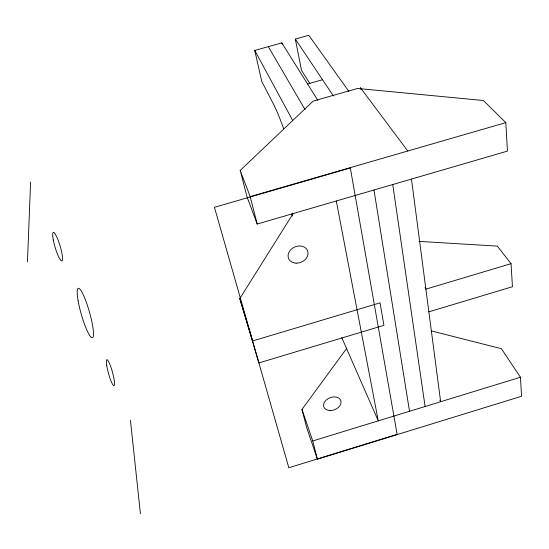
<?xml version="1.0" encoding="UTF-8"?>
<svg xmlns="http://www.w3.org/2000/svg" width="549" height="549" viewBox="0 0 549 549"><rect width="100%" height="100%" fill="white"/><g stroke="black" fill="none" stroke-linecap="round" stroke-linejoin="round"><path stroke-width="0.82" d="M27.45 261.804L30.6 182.083M239.789 298.594L252.615 340.956L380.073 302.849L383.909 325.351L258.888 362.923L239.789 298.594L293.235 213.424M431.631 330.978L501.395 348.704L520.459 377.245L521.55 396.275L317.397 459.163L306.61 427.403L301.964 409.424L346.941 348.011M240.194 170.444L313.163 101.098L357.619 88.458L483.394 100.515L505.821 122.633L507.461 151.105L257.2 224.033L247.064 197.029L240.194 170.444L250.179 196.624L257.2 224.033M317.397 459.163L312.738 440.964L520.459 377.245M428.865 311.839L512.437 286.722L511.057 263.685L497.346 246.117L418.921 241.368M511.057 263.685L425.894 289.151L425.008 287.703M250.179 196.624L505.821 122.633M307.564 83.963L322.544 79.722M283.641 128.638A79.063 7.947 74 0 0 273.395 103.919L261.804 81.526L254.743 50.453L281.822 42.87L317.85 100.398M309.917 83.62L301.504 70.32L295.328 39.089L308.812 35.314L348.917 91.484M407.79 151.009L360.384 87.668L360.645 89.315M295.328 39.089L333.421 95.965M268.296 46.658L305.059 109.642M254.743 50.453L292.445 120.039M439.838 400.221L440.641 401.724L411.469 179.077M292.377 213.026L292.96 214.316M341.759 337.608L378.268 420.863L336.297 200.982M301.964 409.424L312.738 440.964M291.835 213.753L292.37 216.093M281.822 42.87L282.097 44.195M373.979 190.002L409.52 411.276M392.741 184.533L425.098 406.493M130.442 420.308L140.414 513.686M397.126 434.383L288.829 467.741L214.439 207.323L350.331 167.98L397.126 434.383M53.301 240.043A14.885 2.587 73.3 0 0 61.879 260.919A14.885 2.587 73.3 0 0 57.672 239.021A14.885 2.587 73.3 0 0 53.301 240.043M106.787 365.874A13.457 2.086 74.7 0 0 113.842 385.673A13.457 2.086 74.7 0 0 110.692 366.492A13.457 2.086 74.7 0 0 106.787 365.874M78.061 300.42A25.721 4.241 74.1 0 0 92.157 337.793A25.721 4.241 74.1 0 0 85.822 300.9A25.721 4.241 74.1 0 0 78.061 300.42M329.791 410.515A9.045 6.416 -21.1 0 0 340.819 400.674A9.045 6.416 -21.1 0 0 326.312 399.946A9.045 6.416 -21.1 0 0 329.791 410.515M296.083 263.163A10.266 8.269 -22.9 0 0 307.536 250.605A10.266 8.269 -22.9 0 0 290.579 249.932A10.266 8.269 -22.9 0 0 296.083 263.163"/></g></svg>
